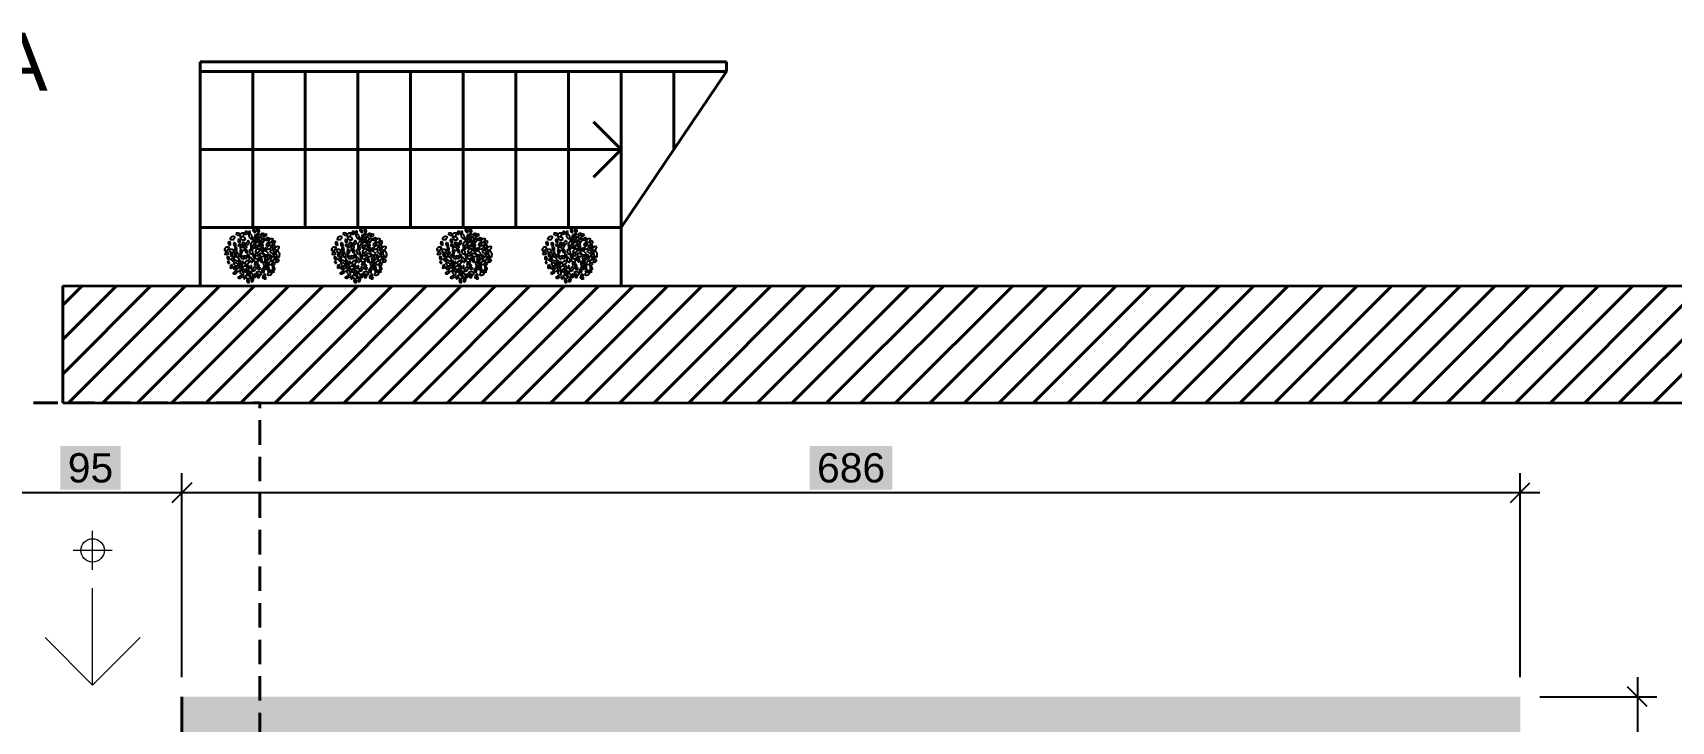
# Model space of a CAD drawing. Header units: inches. Extents: x 4350 to 28384, y -6772 to 993.
# Drawn here: x 21639 to 22480, y -3161 to -2808 of the extents above; entities that cross this region are included whole.
import ezdxf

# ---------------------------------------------------------------- set-up
doc = ezdxf.new("R2010")
doc.units = ezdxf.units.IN
doc.header["$MEASUREMENT"] = 0
doc.linetypes.add('HIDDEN', pattern=[0.375, 0.25, -0.125])
for name, color, linetype, lineweight in [('ARREDAMENTO', 2, 'Continuous', 18), ('INFISSI', 4, 'Continuous', 18), ('MURATURA_section_wall', 7, 'Continuous', 40), ('QUOTE', 3, 'Continuous', 9)]:
    doc.layers.add(name, color=color, linetype=linetype, lineweight=lineweight)
doc.styles.get("Standard").update_dxf_attribs({"font": 'arial.ttf'})
doc.dimstyles.new('ook', dxfattribs={"dimtxt": 15, "dimasz": 10, "dimexe": 10, "dimexo": 10, "dimgap": 5, "dimtad": 1, "dimtoh": 1, "dimdec": 0, "dimzin": 0, "dimdsep": 46, "dimtxsty": 'Standard', "dimblk": 'OBLIQUE', "dimcen": 0.09, "dimdle": 10, "dimadec": 0, "dimazin": 0, "dimtfac": 1, "dimtdec": 0, "dimtofl": 0, "dimtmove": 0, "dimatfit": 3, "dimldrblk": 'OBLIQUE', "dimfxl": 1, "dimtfill": 2, "dimtfillclr": 1, "dimtolj": 1, "dimtzin": 0, "dimarcsym": 0})

# ---------------------------------------------------------------- blocks, each defined once
blk = doc.blocks.new('_Oblique')
at = {"color": 0, "linetype": 'ByBlock', "lineweight": -2}
blk.add_line((-0.5, -0.5), (0.5, 0.5), dxfattribs=at)
blk = doc.blocks.new('*D71')
at = {"layer": 'Defpoints', "color": 0, "transparency": 16777216}
for p in [(22402.04, -3147.98), (22402.04, -3228.59), (22462.12, -3228.59)]:
    blk.add_point(p, dxfattribs=at)
at = {"layer": 'QUOTE', "color": 0, "lineweight": -2, "transparency": 16777216}
for p, q in [((22462.12, -3137.98), (22462.12, -3238.59)), ((22412.04, -3147.98), (22472.12, -3147.98)), ((22412.04, -3228.59), (22472.12, -3228.59))]:
    blk.add_line(p, q, dxfattribs=at)
at = {"layer": 'QUOTE', "color": 0, "lineweight": -2, "transparency": 16777216, "xscale": 10, "yscale": 10, "zscale": 10}
for p, rotation in [((22462.12, -3147.98), 90), ((22462.12, -3228.59), 270)]:
    blk.add_blockref('_Oblique', p, dxfattribs=dict(at, rotation=rotation))
at = {"layer": 'QUOTE', "color": 0, "transparency": 16777216, "insert": (22449.46, -3188.28), "char_height": 15, "attachment_point": 5, "rotation": 90, "bg_fill": 1, "box_fill_scale": 1.25, "bg_fill_color": 1, "bg_fill_transparency": 0}
blk.add_mtext('\\A1;81', dxfattribs=at)
blk = doc.blocks.new('*D86')
at = {"layer": 'Defpoints', "color": 0, "transparency": 16777216}
for p in [(21715.58, -3043.37), (21715.58, -3147.98), (22402.04, -3147.98)]:
    blk.add_point(p, dxfattribs=at)
at = {"layer": 'QUOTE', "color": 0, "lineweight": -2, "transparency": 16777216}
for p, q in [((21715.58, -3137.98), (21715.58, -3033.37)), ((22402.04, -3137.98), (22402.04, -3033.37)), ((22412.04, -3043.37), (21705.58, -3043.37))]:
    blk.add_line(p, q, dxfattribs=at)
at = {"layer": 'QUOTE', "color": 0, "lineweight": -2, "transparency": 16777216, "xscale": 10, "yscale": 10, "zscale": 10, "rotation": 180}
blk.add_blockref('_Oblique', (21715.58, -3043.37), dxfattribs=at)
at = {"layer": 'QUOTE', "color": 0, "lineweight": -2, "transparency": 16777216, "xscale": 10, "yscale": 10, "zscale": 10}
blk.add_blockref('_Oblique', (22402.04, -3043.37), dxfattribs=at)
at = {"layer": 'QUOTE', "color": 0, "transparency": 16777216, "insert": (22058.81, -3030.71), "char_height": 15, "attachment_point": 5, "bg_fill": 1, "box_fill_scale": 1.25, "bg_fill_color": 1, "bg_fill_transparency": 0}
blk.add_mtext('\\A1;686', dxfattribs=at)
blk = doc.blocks.new('*D88')
at = {"layer": 'Defpoints', "color": 0, "transparency": 16777216}
for p in [(21621.79, -3043.37), (21621.79, -3147.98), (21715.58, -3147.98)]:
    blk.add_point(p, dxfattribs=at)
at = {"layer": 'QUOTE', "color": 0, "lineweight": -2, "transparency": 16777216}
for p, q in [((21621.79, -3137.98), (21621.79, -3033.37)), ((21715.58, -3137.98), (21715.58, -3033.37)), ((21725.58, -3043.37), (21611.79, -3043.37))]:
    blk.add_line(p, q, dxfattribs=at)
at = {"layer": 'QUOTE', "color": 0, "lineweight": -2, "transparency": 16777216, "xscale": 10, "yscale": 10, "zscale": 10, "rotation": 180}
blk.add_blockref('_Oblique', (21621.79, -3043.37), dxfattribs=at)
at = {"layer": 'QUOTE', "color": 0, "lineweight": -2, "transparency": 16777216, "xscale": 10, "yscale": 10, "zscale": 10}
blk.add_blockref('_Oblique', (21715.58, -3043.37), dxfattribs=at)
at = {"layer": 'QUOTE', "color": 0, "transparency": 16777216, "insert": (21668.68, -3030.71), "char_height": 15, "attachment_point": 5, "bg_fill": 1, "box_fill_scale": 1.25, "bg_fill_color": 1, "bg_fill_transparency": 0}
blk.add_mtext('\\A1;95', dxfattribs=at)

msp = doc.modelspace()

# ---------------------------------------------------------------- hatches: boundary and pattern name
at = {"layer": 'MURATURA_section_wall'}
h = msp.add_hatch(dxfattribs=at)
h.set_pattern_fill('ANSI31', color=0, scale=100)
h.set_pattern_definition([(45, (9210.563, -14065.228), (-8.838835, 8.838835), [])])
h.paths.add_polyline_path([(20917.27, -2937.08), (20890.56, -2997.08), (21444.43, -2997.21), (21444.48, -2937.21)])
h.paths.add_polyline_path([(21654.45, -2937.26), (21654.43, -2997.26), (23079.59, -2997.61), (22944.76, -2937.58)])
h = msp.add_hatch(color=0, dxfattribs=at)
h.dxf.hatch_style = 1
h.paths.add_polyline_path([(22402.04, -3660.84), (22402.04, -3660.84), (22402.04, -3455.84), (22402.04, -3450.84), (22402.04, -3378.59), (22372.74, -3378.59), (22372.74, -3834.56), (22372.74, -3864.73), (22402.04, -3864.73)])
h.paths.add_polyline_path([(22402.04, -3147.98), (21715.58, -3147.98), (21715.58, -3157.95), (21715.58, -3163.17), (21715.59, -3167.95), (21715.59, -3177.81), (22372.74, -3177.81), (22372.74, -3228.59), (22402.04, -3228.59)])

# ---------------------------------------------------------------- linework, layer by layer
at = {"layer": 'ARREDAMENTO'}
for p, q in [((21669.75, -3082.95), (21669.75, -3062.95)), ((21663.75, -3072.95), (21659.75, -3072.95)), ((21679.75, -3072.95), (21663.75, -3072.95))]:
    msp.add_line(p, q, dxfattribs=at)
at = {"layer": 'ARREDAMENTO', "linetype": 'ByBlock', "lineweight": -3}
for points in [[(21740.33, -2916.59, 0.535384), (21739.56, -2914.64, 0.500203)], [(21742.85, -2912.36, 0.535384), (21740.25, -2913.29, 0.500203)], [(21743.06, -2917.04, 0.535384), (21742.3, -2915.09, 0.500203)], [(21743.24, -2910.38, 0.535384), (21745.24, -2911.02, 0.500203)], [(21744.56, -2913.24, 0.535384), (21745.3, -2915.21, 0.500203)], [(21744.32, -2916.29, 0.535384), (21746.33, -2916.9, 0.500203)], [(21745.17, -2911.81, 0.535384), (21747.62, -2910.35, 0.500203)], [(21745.53, -2912.52, 0.535384), (21748.22, -2913.33, 0.500203)], [(21746.25, -2915.21, 0.535384), (21748.25, -2915.86, 0.500203)], [(21747.95, -2911.04, 0.535384), (21748.9, -2909.17, 0.500203)], [(21748.74, -2916.3, 0.535384), (21749.9, -2914.14, 0.500203)], [(21750.46, -2909.14, 0.535384), (21749.51, -2911.01, 0.500203)], [(21750.64, -2916.28, 0.535384), (21753.1, -2914.82, 0.500203)], [(21753.54, -2912.83, 0.535384), (21751.58, -2913.57, 0.500203)], [(21752.09, -2908.11, 0.535384), (21753.13, -2909.93, 0.500203)], [(21752.67, -2914.59, 0.535384), (21754.65, -2913.88, 0.500203)], [(21753.03, -2911.09, 0.535384), (21754.1, -2912.89, 0.500203)], [(21752.93, -2916.26, 0.535384), (21755.65, -2915.29, 0.500203)], [(21754.17, -2908.01, 0.535384), (21755.25, -2909.81, 0.500203)], [(21754.19, -2910.07, 0.535384), (21754.88, -2911.28, 0.500203)], [(21755.26, -2917.09, 0.535384), (21757.23, -2916.38, 0.500203)], [(21755.68, -2911.34, 0.535384), (21757.65, -2910.64, 0.500203)], [(21757.52, -2912.76, 0.535384), (21756.68, -2915.36, 0.500203)], [(21759.14, -2910.89, 0.535384), (21757.33, -2911.95, 0.500203)], [(21758.29, -2913.62, 0.535384), (21760.27, -2912.92, 0.500203)], [(21760.53, -2915.33, 0.535384), (21758.73, -2916.4, 0.500203)], [(21759.89, -2914.75, 0.535384), (21762.34, -2913.29, 0.500203)], [(21762.93, -2915.86, 0.535384), (21762.12, -2918.38, 0.500203)], [(21763.59, -2914.51, 0.535384), (21761.79, -2915.58, 0.500203)], [(21795.24, -2916.59, 0.535384), (21794.48, -2914.64, 0.500203)], [(21797.77, -2912.36, 0.535384), (21795.16, -2913.29, 0.500203)], [(21797.98, -2917.04, 0.535384), (21797.21, -2915.09, 0.500203)], [(21798.16, -2910.38, 0.535384), (21800.15, -2911.02, 0.500203)], [(21799.23, -2916.29, 0.535384), (21801.24, -2916.9, 0.500203)], [(21799.47, -2913.24, 0.535384), (21800.21, -2915.21, 0.500203)], [(21800.08, -2911.81, 0.535384), (21802.54, -2910.35, 0.500203)], [(21800.45, -2912.52, 0.535384), (21803.14, -2913.33, 0.500203)], [(21801.17, -2915.21, 0.535384), (21803.16, -2915.86, 0.500203)], [(21802.87, -2911.04, 0.535384), (21803.82, -2909.17, 0.500203)], [(21803.66, -2916.3, 0.535384), (21804.81, -2914.14, 0.500203)], [(21805.38, -2909.14, 0.535384), (21804.43, -2911.01, 0.500203)], [(21805.56, -2916.28, 0.535384), (21808.01, -2914.82, 0.500203)], [(21808.46, -2912.83, 0.535384), (21806.5, -2913.57, 0.500203)], [(21807.01, -2908.11, 0.535384), (21808.05, -2909.93, 0.500203)], [(21807.59, -2914.59, 0.535384), (21809.56, -2913.88, 0.500203)], [(21807.94, -2911.09, 0.535384), (21809.02, -2912.89, 0.500203)], [(21807.84, -2916.26, 0.535384), (21810.57, -2915.29, 0.500203)], [(21809.09, -2908.01, 0.535384), (21810.16, -2909.81, 0.500203)], [(21809.11, -2910.07, 0.535384), (21809.79, -2911.28, 0.500203)], [(21810.17, -2917.09, 0.535384), (21812.15, -2916.38, 0.500203)], [(21810.59, -2911.34, 0.535384), (21812.57, -2910.64, 0.500203)], [(21812.43, -2912.76, 0.535384), (21811.6, -2915.36, 0.500203)], [(21814.05, -2910.89, 0.535384), (21812.25, -2911.95, 0.500203)], [(21813.21, -2913.62, 0.535384), (21815.18, -2912.92, 0.500203)], [(21815.45, -2915.33, 0.535384), (21813.64, -2916.4, 0.500203)], [(21814.8, -2914.75, 0.535384), (21817.26, -2913.29, 0.500203)], [(21817.84, -2915.86, 0.535384), (21817.03, -2918.38, 0.500203)], [(21818.5, -2914.51, 0.535384), (21816.7, -2915.58, 0.500203)], [(21849.24, -2916.59, 0.535384), (21848.48, -2914.64, 0.500203)], [(21851.77, -2912.36, 0.535384), (21849.16, -2913.29, 0.500203)], [(21851.98, -2917.04, 0.535384), (21851.21, -2915.09, 0.500203)], [(21852.16, -2910.38, 0.535384), (21854.15, -2911.02, 0.500203)], [(21853.23, -2916.29, 0.535384), (21855.24, -2916.9, 0.500203)], [(21853.47, -2913.24, 0.535384), (21854.21, -2915.21, 0.500203)], [(21854.08, -2911.81, 0.535384), (21856.54, -2910.35, 0.500203)], [(21854.45, -2912.52, 0.535384), (21857.14, -2913.33, 0.500203)], [(21855.17, -2915.21, 0.535384), (21857.16, -2915.86, 0.500203)], [(21856.87, -2911.04, 0.535384), (21857.82, -2909.17, 0.500203)], [(21857.66, -2916.3, 0.535384), (21858.81, -2914.14, 0.500203)], [(21859.38, -2909.14, 0.535384), (21858.43, -2911.01, 0.500203)], [(21859.56, -2916.28, 0.535384), (21862.01, -2914.82, 0.500203)], [(21862.46, -2912.83, 0.535384), (21860.5, -2913.57, 0.500203)], [(21861.01, -2908.11, 0.535384), (21862.05, -2909.93, 0.500203)], [(21861.59, -2914.59, 0.535384), (21863.56, -2913.88, 0.500203)], [(21861.94, -2911.09, 0.535384), (21863.02, -2912.89, 0.500203)], [(21861.84, -2916.26, 0.535384), (21864.57, -2915.29, 0.500203)], [(21863.09, -2908.01, 0.535384), (21864.16, -2909.81, 0.500203)], [(21863.11, -2910.07, 0.535384), (21863.79, -2911.28, 0.500203)], [(21864.17, -2917.09, 0.535384), (21866.15, -2916.38, 0.500203)], [(21864.59, -2911.34, 0.535384), (21866.57, -2910.64, 0.500203)], [(21866.43, -2912.76, 0.535384), (21865.6, -2915.36, 0.500203)], [(21868.05, -2910.89, 0.535384), (21866.25, -2911.95, 0.500203)], [(21867.21, -2913.62, 0.535384), (21869.18, -2912.92, 0.500203)], [(21869.45, -2915.33, 0.535384), (21867.64, -2916.4, 0.500203)], [(21868.8, -2914.75, 0.535384), (21871.26, -2913.29, 0.500203)], [(21871.84, -2915.86, 0.535384), (21871.03, -2918.38, 0.500203)], [(21872.5, -2914.51, 0.535384), (21870.7, -2915.58, 0.500203)], [(21737.27, -2918.99, 0.535384), (21739.72, -2917.54, 0.500203)], [(21739.63, -2920.28, 0.535384), (21737.66, -2920.98, 0.500203)], [(21739.73, -2924.12, 0.535384), (21738.97, -2922.17, 0.500203)], [(21739.72, -2918.93, 0.535384), (21742.41, -2919.74, 0.500203)], [(21741.49, -2922.51, 0.535384), (21740.73, -2920.56, 0.500203)], [(21742.62, -2924.57, 0.535384), (21740.77, -2923.59, 0.500203)], [(21745.05, -2924.22, 0.535384), (21742.02, -2922.61, 0.500203)], [(21742.38, -2921.28, 0.535384), (21744.17, -2920.19, 0.500203)], [(21743.58, -2919.38, 0.535384), (21742.82, -2917.42, 0.500203)], [(21744.34, -2922.14, 0.535384), (21746.13, -2921.04, 0.500203)], [(21744.91, -2926.32, 0.535384), (21745.55, -2924.32, 0.500203)], [(21745.34, -2917.89, 0.535384), (21748.03, -2918.71, 0.500203)], [(21746.33, -2920.64, 0.535384), (21745.57, -2918.69, 0.500203)], [(21747.51, -2923.23, 0.535384), (21745.66, -2922.25, 0.500203)], [(21746.92, -2917.09, 0.535384), (21748.93, -2917.7, 0.500203)], [(21749.09, -2923.12, 0.535384), (21747.23, -2922.13, 0.500203)], [(21747.66, -2926.09, 0.535384), (21750.12, -2924.64, 0.500203)], [(21748.97, -2920.52, 0.535384), (21748.23, -2918.56, 0.500203)], [(21749.27, -2920.91, 0.535384), (21749.81, -2922.94, 0.500203)], [(21751.7, -2925.2, 0.535384), (21750.19, -2922.68, 0.500203)], [(21750.38, -2918.62, 0.535384), (21751.89, -2921.14, 0.500203)], [(21750.99, -2916.67, 0.535384), (21752.06, -2918.47, 0.500203)], [(21752.82, -2922.91, 0.535384), (21752.27, -2920.88, 0.500203)], [(21752.06, -2923.75, 0.535384), (21754.75, -2924.57, 0.500203)], [(21752.69, -2917.68, 0.535384), (21754.65, -2916.93, 0.500203)], [(21753, -2920.7, 0.535384), (21754.85, -2921.69, 0.500203)], [(21753.2, -2919.98, 0.535384), (21755.66, -2918.52, 0.500203)], [(21756.36, -2922.69, 0.535384), (21754.56, -2923.76, 0.500203)], [(21755.19, -2921.07, 0.535384), (21757.88, -2921.88, 0.500203)], [(21757.18, -2917.5, 0.535384), (21756.53, -2919.5, 0.500203)], [(21757.03, -2919.6, 0.535384), (21760.06, -2921.21, 0.500203)], [(21759.71, -2922.54, 0.535384), (21757.92, -2923.63, 0.500203)], [(21758.5, -2924.44, 0.535384), (21759.27, -2926.39, 0.500203)], [(21759.08, -2918.23, 0.535384), (21761.53, -2916.77, 0.500203)], [(21759.88, -2926.17, 0.535384), (21762.34, -2924.72, 0.500203)], [(21763.4, -2922.56, 0.535384), (21760.95, -2924.02, 0.500203)], [(21763, -2918.77, 0.535384), (21765.45, -2917.32, 0.500203)], [(21765.46, -2923.95, 0.535384), (21763.66, -2925.02, 0.500203)], [(21765.32, -2922.57, 0.535384), (21764.07, -2919.24, 0.500203)], [(21792.18, -2918.99, 0.535384), (21794.64, -2917.54, 0.500203)], [(21794.55, -2920.28, 0.535384), (21792.57, -2920.98, 0.500203)], [(21794.65, -2924.12, 0.535384), (21793.88, -2922.17, 0.500203)], [(21794.64, -2918.93, 0.535384), (21797.32, -2919.74, 0.500203)], [(21796.41, -2922.51, 0.535384), (21795.64, -2920.56, 0.500203)], [(21797.54, -2924.57, 0.535384), (21795.68, -2923.59, 0.500203)], [(21799.97, -2924.22, 0.535384), (21796.94, -2922.61, 0.500203)], [(21797.29, -2921.28, 0.535384), (21799.08, -2920.19, 0.500203)], [(21798.5, -2919.38, 0.535384), (21797.73, -2917.42, 0.500203)], [(21799.26, -2922.14, 0.535384), (21801.04, -2921.04, 0.500203)], [(21799.82, -2926.32, 0.535384), (21800.46, -2924.32, 0.500203)], [(21800.25, -2917.89, 0.535384), (21802.94, -2918.71, 0.500203)], [(21801.25, -2920.64, 0.535384), (21800.48, -2918.69, 0.500203)], [(21802.43, -2923.23, 0.535384), (21800.57, -2922.25, 0.500203)], [(21801.84, -2917.09, 0.535384), (21803.85, -2917.7, 0.500203)], [(21804, -2923.12, 0.535384), (21802.15, -2922.13, 0.500203)], [(21802.58, -2926.09, 0.535384), (21805.03, -2924.64, 0.500203)], [(21803.88, -2920.52, 0.535384), (21803.14, -2918.56, 0.500203)], [(21804.18, -2920.91, 0.535384), (21804.73, -2922.94, 0.500203)], [(21806.62, -2925.2, 0.535384), (21805.11, -2922.68, 0.500203)], [(21805.3, -2918.62, 0.535384), (21806.81, -2921.14, 0.500203)], [(21805.9, -2916.67, 0.535384), (21806.98, -2918.47, 0.500203)], [(21807.73, -2922.91, 0.535384), (21807.19, -2920.88, 0.500203)], [(21806.97, -2923.75, 0.535384), (21809.66, -2924.57, 0.500203)], [(21807.6, -2917.68, 0.535384), (21809.56, -2916.93, 0.500203)], [(21807.91, -2920.7, 0.535384), (21809.76, -2921.69, 0.500203)], [(21808.12, -2919.98, 0.535384), (21810.58, -2918.52, 0.500203)], [(21811.28, -2922.69, 0.535384), (21809.47, -2923.76, 0.500203)], [(21810.11, -2921.07, 0.535384), (21812.8, -2921.88, 0.500203)], [(21812.09, -2917.5, 0.535384), (21811.45, -2919.5, 0.500203)], [(21811.95, -2919.6, 0.535384), (21814.98, -2921.21, 0.500203)], [(21814.62, -2922.54, 0.535384), (21812.83, -2923.63, 0.500203)], [(21813.42, -2924.44, 0.535384), (21814.18, -2926.39, 0.500203)], [(21813.99, -2918.23, 0.535384), (21816.45, -2916.77, 0.500203)], [(21814.79, -2926.17, 0.535384), (21817.25, -2924.72, 0.500203)], [(21818.32, -2922.56, 0.535384), (21815.86, -2924.02, 0.500203)], [(21817.91, -2918.77, 0.535384), (21820.37, -2917.32, 0.500203)], [(21820.38, -2923.95, 0.535384), (21818.57, -2925.02, 0.500203)], [(21820.23, -2922.57, 0.535384), (21818.99, -2919.24, 0.500203)], [(21846.18, -2918.99, 0.535384), (21848.64, -2917.54, 0.500203)], [(21848.55, -2920.28, 0.535384), (21846.57, -2920.98, 0.500203)], [(21848.65, -2924.12, 0.535384), (21847.88, -2922.17, 0.500203)], [(21848.64, -2918.93, 0.535384), (21851.32, -2919.74, 0.500203)], [(21850.41, -2922.51, 0.535384), (21849.64, -2920.56, 0.500203)], [(21851.54, -2924.57, 0.535384), (21849.68, -2923.59, 0.500203)], [(21853.97, -2924.22, 0.535384), (21850.94, -2922.61, 0.500203)], [(21851.29, -2921.28, 0.535384), (21853.08, -2920.19, 0.500203)], [(21852.5, -2919.38, 0.535384), (21851.73, -2917.42, 0.500203)], [(21853.26, -2922.14, 0.535384), (21855.04, -2921.04, 0.500203)], [(21853.82, -2926.32, 0.535384), (21854.46, -2924.32, 0.500203)], [(21854.25, -2917.89, 0.535384), (21856.94, -2918.71, 0.500203)], [(21855.25, -2920.64, 0.535384), (21854.48, -2918.69, 0.500203)], [(21856.43, -2923.23, 0.535384), (21854.57, -2922.25, 0.500203)], [(21855.84, -2917.09, 0.535384), (21857.85, -2917.7, 0.500203)], [(21858, -2923.12, 0.535384), (21856.15, -2922.13, 0.500203)], [(21856.58, -2926.09, 0.535384), (21859.03, -2924.64, 0.500203)], [(21857.88, -2920.52, 0.535384), (21857.14, -2918.56, 0.500203)], [(21858.18, -2920.91, 0.535384), (21858.73, -2922.94, 0.500203)], [(21860.62, -2925.2, 0.535384), (21859.11, -2922.68, 0.500203)], [(21859.3, -2918.62, 0.535384), (21860.81, -2921.14, 0.500203)], [(21859.9, -2916.67, 0.535384), (21860.98, -2918.47, 0.500203)], [(21861.73, -2922.91, 0.535384), (21861.19, -2920.88, 0.500203)], [(21860.97, -2923.75, 0.535384), (21863.66, -2924.57, 0.500203)], [(21861.6, -2917.68, 0.535384), (21863.56, -2916.93, 0.500203)], [(21861.91, -2920.7, 0.535384), (21863.76, -2921.69, 0.500203)], [(21862.12, -2919.98, 0.535384), (21864.58, -2918.52, 0.500203)], [(21865.28, -2922.69, 0.535384), (21863.47, -2923.76, 0.500203)], [(21864.11, -2921.07, 0.535384), (21866.8, -2921.88, 0.500203)], [(21866.09, -2917.5, 0.535384), (21865.45, -2919.5, 0.500203)], [(21865.95, -2919.6, 0.535384), (21868.98, -2921.21, 0.500203)], [(21868.62, -2922.54, 0.535384), (21866.83, -2923.63, 0.500203)], [(21867.42, -2924.44, 0.535384), (21868.18, -2926.39, 0.500203)], [(21867.99, -2918.23, 0.535384), (21870.45, -2916.77, 0.500203)], [(21868.79, -2926.17, 0.535384), (21871.25, -2924.72, 0.500203)], [(21872.32, -2922.56, 0.535384), (21869.86, -2924.02, 0.500203)], [(21871.91, -2918.77, 0.535384), (21874.37, -2917.32, 0.500203)], [(21874.38, -2923.95, 0.535384), (21872.57, -2925.02, 0.500203)], [(21874.23, -2922.57, 0.535384), (21872.99, -2919.24, 0.500203)], [(21740.01, -2925.59, 0.535384), (21738.98, -2925.05, 0.500203)], [(21740.6, -2928.38, 0.535384), (21741.24, -2926.39, 0.500203)], [(21743.78, -2928.53, 0.535384), (21741.77, -2927.93, 0.500203)], [(21743.79, -2930.2, 0.535384), (21741.82, -2930.9, 0.500203)], [(21744.44, -2926.92, 0.535384), (21742.09, -2925.68, 0.500203)], [(21743.33, -2929.68, 0.535384), (21745.79, -2928.23, 0.500203)], [(21746.41, -2932.48, 0.535384), (21744.43, -2933.18, 0.500203)], [(21746.83, -2926.73, 0.535384), (21744.85, -2927.43, 0.500203)], [(21747, -2931.81, 0.535384), (21745.54, -2929.27, 0.500203)], [(21746.59, -2926.1, 0.535384), (21747.01, -2924.79, 0.500203)], [(21749.16, -2927.56, 0.535384), (21746.43, -2928.53, 0.500203)], [(21747.89, -2933.75, 0.535384), (21747.21, -2932.54, 0.500203)], [(21749.41, -2929.23, 0.535384), (21747.44, -2929.93, 0.500203)], [(21747.98, -2932.29, 0.535384), (21750.67, -2933.1, 0.500203)], [(21748.54, -2930.99, 0.535384), (21750.5, -2930.25, 0.500203)], [(21749.34, -2928.66, 0.535384), (21752.03, -2929.47, 0.500203)], [(21752.05, -2933.21, 0.535384), (21750.59, -2930.66, 0.500203)], [(21753.34, -2927.52, 0.535384), (21752.19, -2929.68, 0.500203)], [(21753.54, -2931.16, 0.535384), (21752.59, -2933.03, 0.500203)], [(21754.65, -2925.24, 0.535384), (21752.84, -2926.31, 0.500203)], [(21755.83, -2928.6, 0.535384), (21753.84, -2927.96, 0.500203)], [(21755.45, -2927.14, 0.535384), (21754.22, -2926.74, 0.500203)], [(21755.44, -2931.33, 0.535384), (21754.46, -2933.18, 0.500203)], [(21757.53, -2930.58, 0.535384), (21756.79, -2928.61, 0.500203)], [(21757.25, -2933.14, 0.535384), (21758.23, -2931.29, 0.500203)], [(21757.17, -2927.68, 0.535384), (21759.02, -2928.66, 0.500203)], [(21757.54, -2924.86, 0.535384), (21758.46, -2927.31, 0.500203)], [(21759.33, -2926.86, 0.535384), (21760.06, -2928.83, 0.500203)], [(21759.23, -2931.45, 0.535384), (21761.84, -2930.53, 0.500203)], [(21761.58, -2930.07, 0.535384), (21759.57, -2929.46, 0.500203)], [(21763.42, -2925.65, 0.535384), (21761.61, -2926.72, 0.500203)], [(21762.25, -2927.2, 0.535384), (21762.98, -2929.16, 0.500203)], [(21794.93, -2925.59, 0.535384), (21793.9, -2925.05, 0.500203)], [(21795.52, -2928.38, 0.535384), (21796.16, -2926.39, 0.500203)], [(21798.69, -2928.53, 0.535384), (21796.68, -2927.93, 0.500203)], [(21798.71, -2930.2, 0.535384), (21796.73, -2930.9, 0.500203)], [(21799.35, -2926.92, 0.535384), (21797.01, -2925.68, 0.500203)], [(21798.25, -2929.68, 0.535384), (21800.7, -2928.23, 0.500203)], [(21801.32, -2932.48, 0.535384), (21799.35, -2933.18, 0.500203)], [(21801.74, -2926.73, 0.535384), (21799.77, -2927.43, 0.500203)], [(21801.91, -2931.81, 0.535384), (21800.46, -2929.27, 0.500203)], [(21801.51, -2926.1, 0.535384), (21801.93, -2924.79, 0.500203)], [(21804.07, -2927.56, 0.535384), (21801.35, -2928.53, 0.500203)], [(21802.81, -2933.75, 0.535384), (21802.12, -2932.54, 0.500203)], [(21804.33, -2929.23, 0.535384), (21802.35, -2929.93, 0.500203)], [(21802.9, -2932.29, 0.535384), (21805.59, -2933.1, 0.500203)], [(21803.46, -2930.99, 0.535384), (21805.42, -2930.25, 0.500203)], [(21804.26, -2928.66, 0.535384), (21806.95, -2929.47, 0.500203)], [(21806.97, -2933.21, 0.535384), (21805.51, -2930.66, 0.500203)], [(21808.26, -2927.52, 0.535384), (21807.1, -2929.68, 0.500203)], [(21808.45, -2931.16, 0.535384), (21807.5, -2933.03, 0.500203)], [(21809.56, -2925.24, 0.535384), (21807.76, -2926.31, 0.500203)], [(21810.75, -2928.6, 0.535384), (21808.75, -2927.96, 0.500203)], [(21810.36, -2927.14, 0.535384), (21809.13, -2926.74, 0.500203)], [(21810.36, -2931.33, 0.535384), (21809.37, -2933.18, 0.500203)], [(21812.44, -2930.58, 0.535384), (21811.7, -2928.61, 0.500203)], [(21812.16, -2933.14, 0.535384), (21813.15, -2931.29, 0.500203)], [(21812.08, -2927.68, 0.535384), (21813.93, -2928.66, 0.500203)], [(21812.46, -2924.86, 0.535384), (21813.38, -2927.31, 0.500203)], [(21814.24, -2926.86, 0.535384), (21814.98, -2928.83, 0.500203)], [(21814.15, -2931.45, 0.535384), (21816.75, -2930.53, 0.500203)], [(21816.49, -2930.07, 0.535384), (21814.49, -2929.46, 0.500203)], [(21818.33, -2925.65, 0.535384), (21816.53, -2926.72, 0.500203)], [(21817.16, -2927.2, 0.535384), (21817.9, -2929.16, 0.500203)], [(21848.93, -2925.59, 0.535384), (21847.9, -2925.05, 0.500203)], [(21849.52, -2928.38, 0.535384), (21850.16, -2926.39, 0.500203)], [(21852.69, -2928.53, 0.535384), (21850.68, -2927.93, 0.500203)], [(21852.71, -2930.2, 0.535384), (21850.73, -2930.9, 0.500203)], [(21853.35, -2926.92, 0.535384), (21851.01, -2925.68, 0.500203)], [(21852.25, -2929.68, 0.535384), (21854.7, -2928.23, 0.500203)], [(21855.32, -2932.48, 0.535384), (21853.35, -2933.18, 0.500203)], [(21855.74, -2926.73, 0.535384), (21853.77, -2927.43, 0.500203)], [(21855.91, -2931.81, 0.535384), (21854.46, -2929.27, 0.500203)], [(21855.51, -2926.1, 0.535384), (21855.93, -2924.79, 0.500203)], [(21858.07, -2927.56, 0.535384), (21855.35, -2928.53, 0.500203)], [(21856.81, -2933.75, 0.535384), (21856.12, -2932.54, 0.500203)], [(21858.33, -2929.23, 0.535384), (21856.35, -2929.93, 0.500203)], [(21856.9, -2932.29, 0.535384), (21859.59, -2933.1, 0.500203)], [(21857.46, -2930.99, 0.535384), (21859.42, -2930.25, 0.500203)], [(21858.26, -2928.66, 0.535384), (21860.95, -2929.47, 0.500203)], [(21860.97, -2933.21, 0.535384), (21859.51, -2930.66, 0.500203)], [(21862.26, -2927.52, 0.535384), (21861.1, -2929.68, 0.500203)], [(21862.45, -2931.16, 0.535384), (21861.5, -2933.03, 0.500203)], [(21863.56, -2925.24, 0.535384), (21861.76, -2926.31, 0.500203)], [(21864.75, -2928.6, 0.535384), (21862.75, -2927.96, 0.500203)], [(21864.36, -2927.14, 0.535384), (21863.13, -2926.74, 0.500203)], [(21864.36, -2931.33, 0.535384), (21863.37, -2933.18, 0.500203)], [(21866.44, -2930.58, 0.535384), (21865.7, -2928.61, 0.500203)], [(21866.16, -2933.14, 0.535384), (21867.15, -2931.29, 0.500203)], [(21866.08, -2927.68, 0.535384), (21867.93, -2928.66, 0.500203)], [(21866.46, -2924.86, 0.535384), (21867.38, -2927.31, 0.500203)], [(21868.24, -2926.86, 0.535384), (21868.98, -2928.83, 0.500203)], [(21868.15, -2931.45, 0.535384), (21870.75, -2930.53, 0.500203)], [(21870.49, -2930.07, 0.535384), (21868.49, -2929.46, 0.500203)], [(21872.33, -2925.65, 0.535384), (21870.53, -2926.72, 0.500203)], [(21871.16, -2927.2, 0.535384), (21871.9, -2929.16, 0.500203)], [(21749.99, -2935.71, 0.535384), (21748.95, -2933.89, 0.500203)], [(21752.14, -2933.43, 0.535384), (21751.19, -2935.3, 0.500203)], [(21804.91, -2935.71, 0.535384), (21803.87, -2933.89, 0.500203)], [(21807.06, -2933.43, 0.535384), (21806.11, -2935.3, 0.500203)], [(21858.91, -2935.71, 0.535384), (21857.87, -2933.89, 0.500203)], [(21861.06, -2933.43, 0.535384), (21860.11, -2935.3, 0.500203)]]:
    msp.add_lwpolyline(points, format="xyb", close=True, dxfattribs=at)
for points in [[(21749.93, -2910.86, 0.485783), (21751.49, -2913.16, 0.46813), (21750.22, -2910.64, 0.535384)], [(21755.09, -2912.01, 0.497857), (21756.34, -2914.53, 0.500203)], [(21756.64, -2913.37, 0.30861), (21755.09, -2912.01, 0.535384)], [(21804.84, -2910.86, 0.485783), (21806.4, -2913.16, 0.46813), (21805.14, -2910.64, 0.535384)], [(21810, -2912.01, 0.497857), (21811.25, -2914.53, 0.500203)], [(21811.55, -2913.37, 0.30861), (21810, -2912.01, 0.535384)], [(21858.84, -2910.86, 0.485783), (21860.4, -2913.16, 0.46813), (21859.14, -2910.64, 0.535384)], [(21864, -2912.01, 0.497857), (21865.25, -2914.53, 0.500203)], [(21865.55, -2913.37, 0.30861), (21864, -2912.01, 0.535384)], [(21755.53, -2923.77, 0.382111), (21756.52, -2925.13, 0.410997), (21756.11, -2923.33, 0.535384)], [(21758.83, -2917.78, 0.427879), (21757.98, -2919.4, 0.500203)], [(21758.51, -2923.72, 0.136045), (21758.3, -2924.36, 0.500203), (21760.1, -2923.29, 0.535384)], [(21758.64, -2919.51, 0.379729), (21758.83, -2917.78, 0.535384)], [(21760.1, -2923.29, 0.128884), (21759.48, -2923.17, 0.500203)], [(21760.59, -2921.3, 0.493715), (21761.2, -2923.21, 0.500203)], [(21762.96, -2920.14, 0.449067), (21760.58, -2919.12, 0.535384)], [(21760.58, -2919.12, 0.411154), (21762.38, -2920.61, 0.500203)], [(21761.53, -2922.82, 0.391787), (21760.59, -2921.3, 0.535384)], [(21763.75, -2920.08, 0.473768), (21762.18, -2921.24, 0.350042), (21763.75, -2920.79, 0.535384)], [(21762.79, -2923.72, 0.439965), (21764.43, -2922.84, 0.209361), (21763.39, -2922.66, 0.535384)], [(21810.45, -2923.77, 0.382111), (21811.43, -2925.13, 0.410997), (21811.02, -2923.33, 0.535384)], [(21813.75, -2917.78, 0.427879), (21812.9, -2919.4, 0.500203)], [(21813.43, -2923.72, 0.136045), (21813.21, -2924.36, 0.500203), (21815.02, -2923.29, 0.535384)], [(21813.56, -2919.51, 0.379729), (21813.75, -2917.78, 0.535384)], [(21815.02, -2923.29, 0.128884), (21814.39, -2923.17, 0.500203)], [(21815.51, -2921.3, 0.493715), (21816.11, -2923.21, 0.500203)], [(21817.87, -2920.14, 0.449067), (21815.5, -2919.12, 0.535384)], [(21815.5, -2919.12, 0.411154), (21817.3, -2920.61, 0.500203)], [(21816.44, -2922.82, 0.391787), (21815.51, -2921.3, 0.535384)], [(21818.66, -2920.08, 0.473768), (21817.09, -2921.24, 0.350042), (21818.66, -2920.79, 0.535384)], [(21817.71, -2923.72, 0.439965), (21819.34, -2922.84, 0.209361), (21818.31, -2922.66, 0.535384)], [(21864.45, -2923.77, 0.382111), (21865.43, -2925.13, 0.410997), (21865.02, -2923.33, 0.535384)], [(21867.75, -2917.78, 0.427879), (21866.9, -2919.4, 0.500203)], [(21867.43, -2923.72, 0.136045), (21867.21, -2924.36, 0.500203), (21869.02, -2923.29, 0.535384)], [(21867.56, -2919.51, 0.379729), (21867.75, -2917.78, 0.535384)], [(21869.02, -2923.29, 0.128884), (21868.39, -2923.17, 0.500203)], [(21869.51, -2921.3, 0.493715), (21870.11, -2923.21, 0.500203)], [(21871.87, -2920.14, 0.449067), (21869.5, -2919.12, 0.535384)], [(21869.5, -2919.12, 0.411154), (21871.3, -2920.61, 0.500203)], [(21870.44, -2922.82, 0.391787), (21869.51, -2921.3, 0.535384)], [(21872.66, -2920.08, 0.473768), (21871.09, -2921.24, 0.350042), (21872.66, -2920.79, 0.535384)], [(21871.71, -2923.72, 0.439965), (21873.34, -2922.84, 0.209361), (21872.31, -2922.66, 0.535384)], [(21749.8, -2926.69, 0.076845), (21749.47, -2926.88, 0.500203), (21751.47, -2927.49, 0.535384)], [(21751.47, -2927.49, 0.202478), (21750.85, -2926.74, 0.500203)], [(21756.55, -2931.3, 0.535384), (21753.86, -2930.49, 0.217069), (21754.88, -2931.53, 0.535384)], [(21755.54, -2931.64, 0.155177), (21756.55, -2931.3, 0.535384)], [(21757.12, -2932.63, 0.064212), (21756.85, -2932.8, 0.500203), (21758.84, -2933.44, 0.535384)], [(21758.84, -2933.44, 0.224005), (21758.14, -2932.63, 0.500203)], [(21761.63, -2929.07, 0.373165), (21762.03, -2930.67, 0.500203)], [(21762.74, -2930.65, 0.43907), (21761.63, -2929.07, 0.535384)], [(21804.71, -2926.69, 0.076845), (21804.38, -2926.88, 0.500203), (21806.39, -2927.49, 0.535384)], [(21806.39, -2927.49, 0.202478), (21805.76, -2926.74, 0.500203)], [(21811.47, -2931.3, 0.535384), (21808.78, -2930.49, 0.217069), (21809.8, -2931.53, 0.535384)], [(21810.46, -2931.64, 0.155177), (21811.47, -2931.3, 0.535384)], [(21812.04, -2932.63, 0.064212), (21811.76, -2932.8, 0.500203), (21813.76, -2933.44, 0.535384)], [(21813.76, -2933.44, 0.224005), (21813.05, -2932.63, 0.500203)], [(21816.54, -2929.07, 0.373165), (21816.95, -2930.67, 0.500203)], [(21817.66, -2930.65, 0.43907), (21816.54, -2929.07, 0.535384)], [(21858.71, -2926.69, 0.076845), (21858.38, -2926.88, 0.500203), (21860.39, -2927.49, 0.535384)], [(21860.39, -2927.49, 0.202478), (21859.76, -2926.74, 0.500203)], [(21865.47, -2931.3, 0.535384), (21862.78, -2930.49, 0.217069), (21863.8, -2931.53, 0.535384)], [(21864.46, -2931.64, 0.155177), (21865.47, -2931.3, 0.535384)], [(21866.04, -2932.63, 0.064212), (21865.76, -2932.8, 0.500203), (21867.76, -2933.44, 0.535384)], [(21867.76, -2933.44, 0.224005), (21867.05, -2932.63, 0.500203)], [(21870.54, -2929.07, 0.373165), (21870.95, -2930.67, 0.500203)], [(21871.66, -2930.65, 0.43907), (21870.54, -2929.07, 0.535384)]]:
    msp.add_lwpolyline(points, format="xyb", dxfattribs=at)
at = {"layer": 'ARREDAMENTO'}
msp.add_circle((21669.75, -3072.95), 6, dxfattribs=at)
at = {"layer": 'ARREDAMENTO', "linetype": 'ByBlock', "lineweight": -3}
for centre, radius, start, end in [((21903.59, -2915.33), 1.31, 148.23281, 254.53015), ((21902.21, -2915.87), 1.26, 325.0537, 77.70926), ((21904.77, -2913.7), 1.66, 53.2616, 165.91716), ((21904.12, -2911.85), 1.73, 236.44071, 342.73805), ((21906.32, -2915.78), 1.31, 148.23281, 254.53015), ((21904.94, -2916.32), 1.26, 325.0537, 77.70926), ((21906.91, -2911.45), 1.31, 18.89191, 125.18924), ((21907.37, -2910.04), 1.26, 195.7128, 308.36835), ((21908.01, -2917.35), 1.31, 19.99589, 126.29323), ((21908.44, -2915.93), 1.26, 196.81678, 309.47234), ((21908.5, -2913.98), 1.26, 144.22515, 256.88071), ((21907.11, -2914.5), 1.31, 327.40426, 73.7016), ((21909.86, -2912), 1.78, 67.5278, 173.82514), ((21908.82, -2910.26), 1.72, 244.3487, 357.00425), ((21909.49, -2913.93), 1.76, 19.99589, 126.29323), ((21910.06, -2912.03), 1.69, 196.81678, 309.47234), ((21909.92, -2916.29), 1.31, 18.89191, 125.18924), ((21910.38, -2914.87), 1.26, 195.7128, 308.36835), ((21912.04, -2910.46), 1.31, 99.87235, 206.16969), ((21910.72, -2909.79), 1.26, 276.69324, 29.34879), ((21913.04, -2915.65), 1.53, 98.76836, 205.0657), ((21911.51, -2914.83), 1.47, 275.58925, 28.24481), ((21913.52, -2910.39), 1.26, 96.69324, 209.34879), ((21912.2, -2909.72), 1.31, 279.87235, 26.16969), ((21914.53, -2911.4), 1.77, 162.40197, 266.0407), ((21912.72, -2912.43), 1.84, 336.56425, 76.90698), ((21915.33, -2916.47), 1.78, 67.5278, 173.82514), ((21914.3, -2914.73), 1.72, 244.3487, 357.00425), ((21915.72, -2913.85), 1.26, 54.44606, 167.10161), ((21915.2, -2912.46), 1.31, 237.62516, 343.9225), ((21916.13, -2908.67), 1.26, 153.38515, 266.0407), ((21914.85, -2909.41), 1.31, 336.56425, 82.86159), ((21916.84, -2914.98), 1.31, 56.44071, 162.73805), ((21916.34, -2913.58), 1.26, 233.2616, 345.91716), ((21917.08, -2911.63), 1.26, 154.5696, 267.22515), ((21917.57, -2916.79), 1.81, 56.44071, 162.73805), ((21916.88, -2914.86), 1.74, 233.2616, 345.91716), ((21915.8, -2912.4), 1.31, 337.74871, 84.04605), ((21918.22, -2908.55), 1.26, 154.5696, 267.22515), ((21917.85, -2910.45), 0.833, 153.38515, 266.0407), ((21916.95, -2909.31), 1.31, 337.74871, 84.04605), ((21917, -2910.93), 0.866, 336.56425, 82.86159), ((21919.58, -2912.8), 1.76, 153.38515, 259.25212), ((21917.77, -2913.82), 1.83, 14.25861, 82.86159), ((21919.42, -2917.48), 1.31, 56.44071, 162.73805), ((21919.84, -2911.73), 1.31, 56.44071, 162.73805), ((21919.35, -2910.33), 1.26, 233.2616, 345.91716), ((21920.88, -2914.34), 1.64, 105.85362, 218.50918), ((21919.04, -2913.74), 1.71, 289.03273, 35.33007), ((21921.5, -2912.02), 1.26, 64.3487, 177.00425), ((21920.75, -2910.74), 1.31, 247.5278, 353.82514), ((21922.46, -2914.01), 1.31, 56.44071, 162.73805), ((21921.96, -2912.61), 1.26, 233.2616, 345.91716), ((21922.9, -2916.46), 1.26, 64.3487, 177.00425), ((21922.14, -2915.19), 1.31, 247.5278, 353.82514), ((21924.57, -2914.94), 1.78, 67.5278, 173.82514), ((21923.54, -2913.2), 1.72, 244.3487, 357.00425), ((21926.27, -2917.39), 1.59, 105.85362, 218.50918), ((21925.96, -2915.65), 1.26, 64.3487, 177.00425), ((21925.2, -2914.37), 1.31, 247.5278, 353.82514), ((21924.49, -2916.82), 1.65, 289.03273, 35.33007), ((21901.96, -2919.19), 1.78, 67.5278, 173.82514), ((21900.92, -2917.45), 1.72, 244.3487, 357.00425), ((21901.79, -2921.29), 1.26, 53.2616, 165.91716), ((21901.3, -2919.89), 1.31, 236.44071, 342.73805), ((21903, -2922.86), 1.31, 148.23281, 254.53015), ((21901.62, -2923.4), 1.26, 325.0537, 77.70926), ((21903.67, -2920.35), 1.76, 19.99589, 126.29323), ((21904.25, -2918.44), 1.69, 196.81678, 309.47234), ((21904.75, -2921.25), 1.31, 148.23281, 254.53015), ((21903.37, -2921.79), 1.26, 325.0537, 77.70926), ((21904.28, -2924.69), 1.26, 5.6813, 118.33685), ((21904.98, -2923.38), 1.31, 188.8604, 295.15774), ((21905.92, -2924.42), 2.06, 5.6813, 118.33685), ((21907.06, -2922.28), 2.14, 188.8604, 295.15774), ((21906.6, -2921.41), 1.31, 68.35636, 174.65369), ((21905.82, -2920.14), 1.26, 245.17725, 357.8328), ((21906.85, -2918.11), 1.31, 148.23281, 254.53015), ((21905.46, -2918.66), 1.26, 325.0537, 77.70926), ((21908.56, -2922.26), 1.31, 68.35636, 174.65369), ((21907.79, -2921), 1.26, 245.17725, 357.8328), ((21908.89, -2925.56), 1.31, 108.98395, 215.28129), ((21907.48, -2925.11), 1.26, 285.80484, 38.46039), ((21909.29, -2919.31), 1.76, 19.99589, 126.29323), ((21909.87, -2917.4), 1.69, 196.81678, 309.47234), ((21909.59, -2919.38), 1.31, 148.23281, 254.53015), ((21908.21, -2919.92), 1.26, 325.0537, 77.70926), ((21909.17, -2923.36), 1.26, 5.6813, 118.33685), ((21909.87, -2922.05), 1.31, 188.8604, 295.15774), ((21910.61, -2918.14), 1.31, 19.99589, 126.29323), ((21911.04, -2916.72), 1.26, 196.81678, 309.47234), ((21910.75, -2923.24), 1.26, 5.6813, 118.33685), ((21911.44, -2921.93), 1.31, 188.8604, 295.15774), ((21912.35, -2926.28), 1.78, 67.5278, 173.82514), ((21911.32, -2924.55), 1.72, 244.3487, 357.00425), ((21912.25, -2919.26), 1.31, 147.40426, 253.7016), ((21910.86, -2919.78), 1.26, 324.22515, 76.88071), ((21913.13, -2921.74), 1.26, 138.73164, 251.38719), ((21911.7, -2922.13), 1.31, 321.91075, 68.20809), ((21914.81, -2923.38), 1.84, 157.74871, 264.04605), ((21913.02, -2924.44), 1.77, 334.5696, 87.22515), ((21914.89, -2919.37), 1.77, 154.5696, 267.22515), ((21913.1, -2920.44), 1.84, 337.74871, 84.04605), ((21915.04, -2917.21), 1.26, 154.5696, 267.22515), ((21913.77, -2917.98), 1.31, 337.74871, 84.04605), ((21916.22, -2921.69), 1.31, 141.91075, 248.20809), ((21916.01, -2925.17), 1.76, 19.99589, 126.29323), ((21916.59, -2923.27), 1.69, 196.81678, 309.47234), ((21914.78, -2922.08), 1.26, 318.73164, 71.38719), ((21916.86, -2918.04), 1.31, 57.62516, 163.9225), ((21916.34, -2916.65), 1.26, 234.44606, 347.10161), ((21916.47, -2921.89), 1.31, 8.8604, 115.15774), ((21917.17, -2920.58), 1.26, 185.6813, 298.33685), ((21917.89, -2920.17), 1.78, 67.5278, 173.82514), ((21916.86, -2918.43), 1.72, 244.3487, 357.00425), ((21918.73, -2923.82), 1.26, 64.3487, 177.00425), ((21917.97, -2922.55), 1.31, 247.5278, 353.82514), ((21919.15, -2922.48), 1.76, 19.99589, 126.29323), ((21919.72, -2920.58), 1.69, 196.81678, 309.47234), ((21918.93, -2916.08), 1.26, 233.2616, 345.91716), ((21919.7, -2923.9), 1.26, 174.05953, 257.70926), ((21918.32, -2924.44), 1.31, 328.23281, 57.60287), ((21920.44, -2918.71), 1.26, 105.80484, 218.46039), ((21919.02, -2918.26), 1.31, 288.98395, 35.28129), ((21920.86, -2921.54), 2.14, 8.8604, 115.15774), ((21922, -2919.4), 2.06, 185.6813, 298.33685), ((21922.09, -2919), 1.26, 105.85362, 198.51397), ((21922.09, -2923.68), 1.26, 65.17725, 177.8328), ((21921.32, -2922.41), 1.31, 248.35636, 354.65369), ((21922.45, -2925.16), 1.26, 145.0537, 257.70926), ((21921.71, -2923.15), 1.31, 247.5278, 353.82514), ((21922.47, -2924.42), 1.26, 146.01527, 177.00425), ((21921.07, -2925.7), 1.31, 328.23281, 74.53015), ((21920.68, -2918.54), 1.31, 312.15718, 35.33007), ((21923.77, -2918.42), 1.78, 67.5278, 173.82514), ((21922.74, -2916.68), 1.72, 244.3487, 357.00425), ((21922.47, -2924.42), 1.26, 64.3487, 93.72486), ((21924.57, -2926.37), 1.78, 67.5278, 173.82514), ((21923.54, -2924.63), 1.72, 244.3487, 357.00425), ((21924.54, -2922.03), 1.26, 145.0537, 250.15871), ((21924.23, -2920.69), 1.73, 18.4735, 115.20652), ((21925.15, -2918.96), 1.66, 185.73008, 275.13091), ((21923.16, -2922.57), 1.31, 348.95168, 74.53015), ((21925.58, -2924.11), 1.72, 64.3487, 177.00425), ((21924.54, -2922.37), 1.78, 247.5278, 353.82514), ((21926.35, -2921.3), 1.26, 75.60381, 177.00425), ((21925.59, -2920.03), 1.31, 247.5278, 324.69661), ((21926.12, -2922.53), 1.26, 250.9259, 345.91716), ((21927.69, -2918.97), 1.78, 67.5278, 173.82514), ((21926.65, -2917.23), 1.72, 244.3487, 357.00425), ((21926.62, -2923.93), 1.31, 56.44071, 103.73949), ((21927.83, -2925.09), 1.26, 64.3487, 177.00425), ((21927.07, -2923.81), 1.31, 247.5278, 353.82514), ((21928.86, -2920.44), 2.22, 147.40426, 253.7016), ((21926.5, -2921.32), 2.13, 324.22515, 76.88071), ((21902.23, -2925.66), 0.702, 5.6813, 118.33685), ((21902.62, -2924.93), 0.73, 188.8604, 295.15774), ((21904.58, -2927.63), 1.31, 108.98395, 215.28129), ((21903.17, -2927.17), 1.26, 285.80484, 38.46039), ((21905.48, -2928.9), 1.26, 16.81678, 129.47234), ((21905.91, -2927.48), 1.31, 199.99589, 306.29323), ((21905.95, -2931.21), 1.26, 53.2616, 165.91716), ((21905.45, -2929.81), 1.31, 236.44071, 342.73805), ((21905.77, -2927.08), 1.59, 5.73008, 118.38563), ((21906.65, -2925.42), 1.66, 188.90919, 295.20652), ((21908.02, -2929.88), 1.78, 67.5278, 173.82514), ((21906.99, -2928.14), 1.72, 244.3487, 357.00425), ((21908.57, -2933.49), 1.26, 53.2616, 165.91716), ((21908.07, -2932.09), 1.31, 236.44071, 342.73805), ((21908.99, -2927.74), 1.26, 53.2616, 165.91716), ((21908.49, -2926.34), 1.31, 236.44071, 342.73805), ((21910.14, -2929.99), 1.83, 156.56425, 262.86159), ((21908.33, -2931.02), 1.76, 333.38515, 86.0407), ((21910.21, -2925.6), 0.859, 108.98395, 215.28129), ((21911.03, -2928.96), 1.74, 53.2616, 165.91716), ((21910.35, -2927.03), 1.81, 236.44071, 342.73805), ((21909.28, -2925.31), 0.826, 285.80484, 38.46039), ((21910.91, -2932.89), 0.866, 156.56425, 262.86159), ((21910.06, -2933.37), 0.833, 333.38515, 86.0407), ((21911.57, -2930.24), 1.26, 53.2616, 165.91716), ((21911.07, -2928.84), 1.31, 236.44071, 342.73805), ((21911.94, -2933.7), 1.76, 19.99589, 126.29323), ((21912.51, -2931.8), 1.69, 196.81678, 309.47234), ((21912.72, -2931.36), 1.31, 57.62516, 163.9225), ((21912.19, -2929.97), 1.26, 234.44606, 347.10161), ((21913.3, -2930.07), 1.76, 19.99589, 126.29323), ((21913.87, -2928.17), 1.69, 196.81678, 309.47234), ((21913.18, -2927.86), 1.26, 111.89533, 129.47234), ((21913.61, -2926.44), 1.31, 199.99589, 306.29323), ((21915.19, -2931.39), 1.84, 156.56425, 262.86159), ((21913.39, -2932.42), 1.77, 333.38515, 86.0407), ((21913.18, -2927.86), 1.26, 16.81678, 62.60229), ((21916.4, -2928.99), 1.47, 95.58925, 208.24481), ((21914.87, -2928.17), 1.53, 278.76836, 25.0657), ((21916.6, -2932.41), 1.26, 96.69324, 209.34879), ((21915.28, -2931.74), 1.31, 279.87235, 26.16969), ((21917.02, -2926.37), 1.26, 64.3487, 177.00425), ((21916.26, -2925.1), 1.31, 247.5278, 353.82514), ((21917.53, -2928.95), 1.26, 15.7128, 128.36835), ((21917.99, -2927.53), 1.31, 198.89191, 305.18924), ((21917.85, -2931.79), 1.69, 16.81678, 129.47234), ((21918.43, -2929.89), 1.76, 199.99589, 248.98439), ((21917.61, -2927.35), 0.777, 15.7128, 128.36835), ((21917.89, -2926.48), 0.808, 198.89191, 305.18924), ((21918.48, -2932.59), 1.26, 95.58925, 208.24481), ((21917.17, -2931.89), 1.31, 278.76836, 25.0657), ((21918.43, -2929.89), 1.76, 271.01075, 306.29323), ((21920.81, -2929.32), 1.31, 147.40426, 253.7016), ((21919.42, -2929.84), 1.26, 324.22515, 76.88071), ((21920.54, -2933.78), 1.26, 113.67224, 128.36835), ((21921, -2932.37), 1.31, 198.89191, 305.18924), ((21921.35, -2932.58), 1.31, 98.76836, 205.0657), ((21920.64, -2928.86), 1.31, 8.90919, 115.20652), ((21921.33, -2927.55), 1.26, 185.73008, 298.38563), ((21921.74, -2925.78), 1.58, 144.22515, 256.88071), ((21920.04, -2931.88), 1.26, 275.58925, 28.24481), ((21920, -2926.43), 1.64, 327.40426, 73.7016), ((21920.54, -2933.78), 1.26, 15.7128, 66.21732), ((21923.26, -2927.6), 1.26, 144.22515, 256.88071), ((21923.8, -2931.97), 1.73, 56.44071, 162.73805), ((21923.14, -2930.12), 1.66, 233.2616, 345.91716), ((21921.87, -2928.12), 1.31, 327.40426, 73.7016), ((21923.29, -2930.43), 1.26, 16.81678, 129.47234), ((21923.72, -2929.01), 1.31, 199.99589, 306.29323), ((21925.67, -2929.64), 1.26, 153.38515, 235.24045), ((21925.79, -2926.78), 1.26, 64.3487, 177.00425), ((21925.03, -2925.51), 1.31, 247.5278, 353.82514), ((21924.38, -2930.37), 1.31, 348.04229, 82.86159), ((21926.18, -2927.94), 1.26, 144.22515, 256.88071), ((21924.79, -2928.46), 1.31, 327.40426, 73.7016), ((21913.07, -2934.41), 1.31, 156.56425, 262.86159), ((21911.78, -2935.15), 1.26, 333.38515, 86.0407), ((21915.2, -2934.68), 1.26, 96.69324, 209.34879), ((21913.88, -2934.01), 1.31, 279.87235, 26.16969)]:
    msp.add_arc(centre, radius, start, end, dxfattribs=at)
at = {"layer": 'INFISSI'}
for q in [(21669.75, -3092.37), (21645.34, -3117.65), (21694.15, -3117.65)]:
    msp.add_line((21669.75, -3142.05), q, dxfattribs=at)
at = {"layer": 'MURATURA_section_wall'}
for p, q in [((21724.87, -2827.4), (21724.87, -2822.4)), ((21724.87, -2822.4), (21994.87, -2822.4)), ((21994.87, -2827.4), (21994.87, -2822.4)), ((21751.87, -2827.4), (21724.87, -2827.4)), ((21724.87, -2827.4), (21724.87, -2937.4)), ((21724.87, -2827.4), (21724.87, -2907.4)), ((21994.87, -2827.4), (21738.87, -2827.4)), ((21778.87, -2827.4), (21751.87, -2827.4)), ((21751.87, -2827.4), (21751.87, -2907.4)), ((21805.87, -2827.4), (21778.87, -2827.4)), ((21778.87, -2827.4), (21778.87, -2907.4)), ((21832.87, -2827.4), (21805.87, -2827.4)), ((21805.87, -2827.4), (21805.87, -2907.4)), ((21859.87, -2827.4), (21832.87, -2827.4)), ((21832.87, -2827.4), (21832.87, -2907.4)), ((21886.87, -2827.4), (21859.87, -2827.4)), ((21859.87, -2827.4), (21859.87, -2907.4)), ((21913.87, -2827.4), (21886.87, -2827.4)), ((21886.87, -2827.4), (21886.87, -2907.4)), ((21940.87, -2827.4), (21913.87, -2827.4)), ((21913.87, -2827.4), (21913.87, -2907.4)), ((21967.87, -2827.4), (21940.87, -2827.4)), ((21940.87, -2827.4), (21940.87, -2907.4)), ((21940.87, -2907.4), (21994.87, -2827.4)), ((21994.87, -2827.4), (21967.87, -2827.4)), ((21967.87, -2827.4), (21967.87, -2867.4)), ((21724.87, -2867.4), (21940.87, -2867.4)), ((21940.87, -2907.4), (21724.87, -2907.4)), ((21940.87, -2907.4), (21940.86, -2937.33)), ((21654.43, -2997.26), (21654.45, -2937.26)), ((22944.76, -2937.58), (21654.45, -2937.26)), ((23079.59, -2997.61), (21654.43, -2997.26)), ((21715.58, -3157.95), (21715.58, -3147.98)), ((21715.58, -3167.95), (21715.58, -3157.95))]:
    msp.add_line(p, q, dxfattribs=at)
at = {"layer": 'MURATURA_section_wall', "ltscale": 3}
for q in [(21926.73, -2853.26), (21926.73, -2881.54)]:
    msp.add_line((21940.87, -2867.4), q, dxfattribs=at)
at = {"layer": 'MURATURA_section_wall', "linetype": 'HIDDEN', "ltscale": 50}
for p in [(21095.7, -2997.15), (21755.58, -4237.49)]:
    msp.add_line(p, (21755.58, -2997.29), dxfattribs=at)

# ---------------------------------------------------------------- texts
at = {"layer": 'MURATURA_section_wall'}
msp.add_text('A', height=29.74, rotation=360, dxfattribs=at).set_placement((21619.02, -2837.24))

# ---------------------------------------------------------------- dimensions: what is measured, and where the dimension line sits
at = {"layer": 'QUOTE'}
dim = msp.add_linear_dim(base=(21621.79, -3043.37), p1=(21715.58, -3147.98), p2=(21621.79, -3147.98), text='95', dimstyle='ook', dxfattribs=at)
dim.commit()
dim.dimension.update_dxf_attribs({"geometry": '*D88', "text_midpoint": (21668.68, -3030.71)})
dim = msp.add_linear_dim(base=(21715.58, -3043.37), p1=(22402.04, -3147.98), p2=(21715.58, -3147.98), dimstyle='ook', dxfattribs=at)
dim.commit()
dim.dimension.update_dxf_attribs({"geometry": '*D86', "text_midpoint": (22058.81, -3030.71)})
dim = msp.add_linear_dim(base=(22462.12, -3228.59), p1=(22402.04, -3147.98), p2=(22402.04, -3228.59), angle=90, dimstyle='ook', dxfattribs=at)
dim.commit()
dim.dimension.update_dxf_attribs({"geometry": '*D71', "text_midpoint": (22449.46, -3188.28)})

doc.saveas('drawing.dxf')
